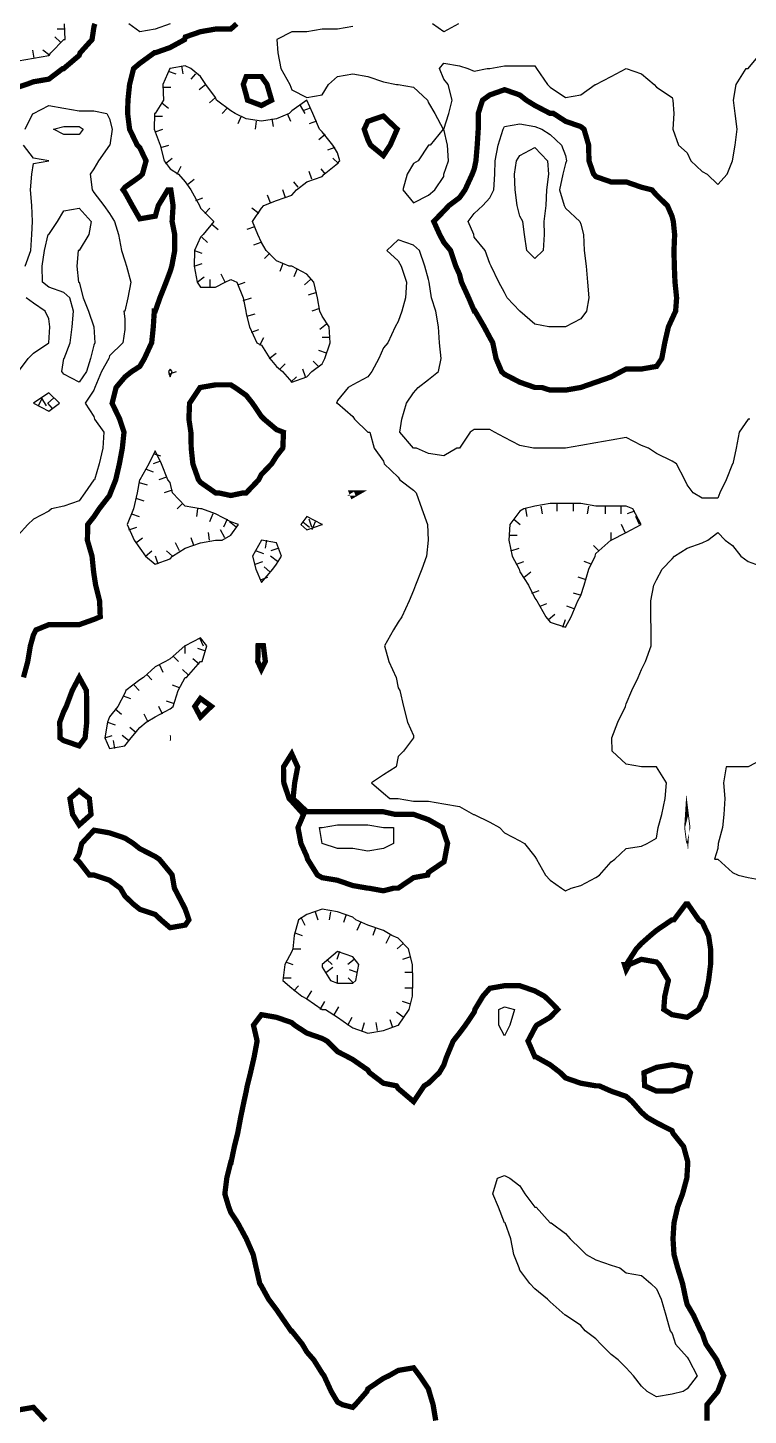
# Model space of a CAD drawing. Extents: x 628896 to 629898, y 4519176 to 4520140.
# Drawn here: x 629267.9 to 629404.5, y 4519393 to 4519656.2 of the extents above; entities that cross this region are included whole.
import ezdxf

# ---------------------------------------------------------------- set-up
doc = ezdxf.new("R2010")
doc.units = 0

msp = doc.modelspace()

# ---------------------------------------------------------------- linework, layer by layer
at = {"layer": 'GSLAYER', "linetype": 'CONTINUOUS', "flags": 128}
for points in [[(629241.625, 4519637), (629242.9375, 4519637.5), (629245.8125, 4519640), (629245.875, 4519640), (629248.75, 4519642), (629251.1875, 4519642.5), (629251.625, 4519643), (629254.5, 4519644), (629255.625, 4519645.5), (629257.375, 4519647.5), (629258.5, 4519648.5), (629260.25, 4519649.5), (629263.1875, 4519650), (629266.0625, 4519650), (629268.9375, 4519650.5), (629271.875, 4519651), (629272.25, 4519651.5), (629274.6875, 4519654), (629275, 4519654), (629274.8125, 4519657)], [(629274.875, 4519656), (629273.4375, 4519656)], [(629294.875, 4519657), (629292.0625, 4519656), (629289.125, 4519655.5), (629287.0625, 4519657)], [(629329.5, 4519656.5), (629326.625, 4519656), (629323.6875, 4519656), (629320.8125, 4519655.5), (629317.9375, 4519655.5), (629315.125, 4519654), (629315.3125, 4519651.5), (629315.875, 4519648.5), (629317.5625, 4519645.5), (629317.9375, 4519644.5), (629320.8125, 4519643), (629323.6875, 4519643.5), (629324.9375, 4519645.5), (629326.625, 4519647), (629329.5, 4519647.5), (629332.375, 4519647), (629335.3125, 4519646), (629337.8125, 4519645.5), (629338.125, 4519645.5), (629341.0625, 4519645), (629343.6875, 4519642.5), (629343.875, 4519642), (629345.0625, 4519640), (629346.6875, 4519637), (629344.1875, 4519634), (629343.875, 4519634), (629341.9375, 4519631), (629341.0625, 4519630.5), (629339.8125, 4519628.5), (629339, 4519625.5), (629341.0625, 4519623), (629343.875, 4519624.5), (629345.0625, 4519625.5), (629346.8125, 4519628), (629346.8125, 4519628.5), (629347.6875, 4519631), (629347.5, 4519634), (629346.8125, 4519637), (629347.75, 4519640), (629348.375, 4519642.5), (629347.625, 4519645.5), (629346.8125, 4519646.5), (629345.9375, 4519648.5), (629346.8125, 4519649.5), (629349.75, 4519649), (629351.3125, 4519648.5), (629352.5625, 4519648), (629355, 4519648.5), (629355.5, 4519648.5), (629358.3125, 4519649), (629361.1875, 4519649), (629364.0625, 4519649), (629364.375, 4519648.5), (629366.4375, 4519645.5), (629366.9375, 4519645), (629369.875, 4519643), (629372.75, 4519643.5), (629375.5, 4519645.5), (629375.625, 4519645.5), (629378.5, 4519647), (629381.375, 4519648.5), (629384.25, 4519647.5), (629386.6875, 4519645.5), (629387.125, 4519645), (629390.0625, 4519643), (629390.25, 4519642.5), (629390.4375, 4519640), (629390.25, 4519637), (629391.3125, 4519634), (629392.9375, 4519632.5), (629393.625, 4519631), (629395.8125, 4519629), (629396.75, 4519628.5), (629398.75, 4519626.5), (629400.5, 4519628.5), (629401.5625, 4519631), (629402.0625, 4519634), (629402.4375, 4519637), (629402.0625, 4519640), (629401.75, 4519642.5), (629402.25, 4519645.5), (629404.125, 4519648.5), (629404.5, 4519648.5), (629407, 4519651.5)], [(629349.5625, 4519657), (629346.8125, 4519655.5), (629344.625, 4519657)], [(629274.0625, 4519653.5), (629273, 4519654.5)], [(629269.0625, 4519650.5), (629268.8125, 4519652)], [(629272.0625, 4519651), (629270.75, 4519652)], [(629321.75, 4519591), (629323.6875, 4519592.5), (629324.1875, 4519593.5), (629325.25, 4519596.5), (629325.0625, 4519599.5), (629323.6875, 4519601.5), (629323.25, 4519602.5), (629322.8125, 4519605), (629322.125, 4519608), (629320.8125, 4519609.5), (629317.9375, 4519611), (629317.4375, 4519611), (629315.0625, 4519612), (629313.0625, 4519614), (629312.1875, 4519615.5), (629311.5, 4519617), (629310.5, 4519619.5), (629312.1875, 4519622), (629312.625, 4519622.5), (629315.0625, 4519623.5), (629317.9375, 4519624.5), (629318.8125, 4519625.5), (629320.8125, 4519627), (629323.6875, 4519628), (629324.0625, 4519628.5), (629326.625, 4519630.5), (629327.0625, 4519631), (629326.625, 4519632.5), (629325.75, 4519634), (629323.6875, 4519636.5), (629323.1875, 4519637), (629321.9375, 4519640), (629320.8125, 4519642.5), (629317.9375, 4519640.5), (629317.4375, 4519640), (629315.0625, 4519639), (629312.1875, 4519638.5), (629309.3125, 4519639), (629307.1875, 4519640), (629306.375, 4519640.5), (629303.6875, 4519642.5), (629303.5, 4519643), (629301.625, 4519645.5), (629300.625, 4519647), (629298.8125, 4519648.5), (629297.75, 4519649), (629294.875, 4519648.5), (629294.8125, 4519648.5), (629293.5, 4519645.5), (629293.625, 4519642.5), (629292.0625, 4519640), (629291.9375, 4519640), (629291.875, 4519637), (629292.0625, 4519636.5), (629293, 4519634), (629293.75, 4519631), (629294.875, 4519629.5), (629296.4375, 4519628.5), (629297.75, 4519627), (629298.8125, 4519625.5), (629300.4375, 4519622.5), (629300.625, 4519622), (629303.1875, 4519619.5), (629301.125, 4519617), (629300.625, 4519616.5), (629299.5, 4519614), (629299.4375, 4519611), (629300, 4519608), (629300.625, 4519607), (629303.5, 4519607), (629305.3125, 4519608), (629306.375, 4519608.5), (629307.5, 4519608), (629308.75, 4519605), (629309.25, 4519602.5), (629309.3125, 4519602), (629309.9375, 4519599.5), (629311.3125, 4519596.5), (629312.1875, 4519596), (629313.8125, 4519593.5), (629315.0625, 4519592), (629316.1875, 4519591), (629317.9375, 4519589), (629320.8125, 4519590), (629321.75, 4519591)], [(629294.5, 4519648), (629295.9375, 4519647.5)], [(629297.0625, 4519649), (629297.3125, 4519647.5)], [(629299.6875, 4519647.5), (629298.8125, 4519646.5)], [(629293.5, 4519645), (629295, 4519645)], [(629301.625, 4519645.5), (629300.375, 4519644.5)], [(629293.3125, 4519642), (629294.5625, 4519641)], [(629303.5, 4519643), (629302.3125, 4519642)], [(629267.375, 4519637), (629268.8125, 4519640), (629268.9375, 4519640), (629271.875, 4519641.5), (629274.6875, 4519641), (629277.625, 4519640.5), (629280.4375, 4519640.5), (629282.875, 4519640), (629283.375, 4519639), (629283.875, 4519637), (629283.4375, 4519634), (629283.375, 4519634), (629281.3125, 4519631), (629280.4375, 4519629.5), (629279.6875, 4519628.5), (629280.0625, 4519625.5), (629280.4375, 4519625), (629282.3125, 4519622.5), (629283.375, 4519621), (629284.3125, 4519619.5), (629285.0625, 4519617), (629285.625, 4519614), (629286.3125, 4519612), (629286.625, 4519611), (629287.4375, 4519608), (629286.875, 4519605), (629286.3125, 4519602.5), (629286.125, 4519602.5), (629286.3125, 4519601), (629286.3125, 4519599.5), (629286.3125, 4519599), (629285.875, 4519596.5), (629283.375, 4519594), (629283.25, 4519593.5), (629281.875, 4519591), (629280.625, 4519588), (629280.4375, 4519587.5), (629278.75, 4519585), (629280.4375, 4519582.5), (629280.5625, 4519582), (629282.3125, 4519579.5), (629282.125, 4519576.5), (629281.4375, 4519573.5), (629280.5625, 4519570.5), (629280.4375, 4519570.5), (629278.6875, 4519568), (629277.625, 4519566.5), (629274.6875, 4519565.5), (629272.375, 4519565), (629271.875, 4519564.5), (629268.9375, 4519563), (629267.875, 4519562), (629266.0625, 4519560)], [(629291.9375, 4519639.5), (629293.4375, 4519639.5)], [(629305.6875, 4519641), (629304.75, 4519640)], [(629308.375, 4519639.5), (629307.6875, 4519638)], [(629317.0625, 4519640), (629317.6875, 4519638.5)], [(629319.5625, 4519641.5), (629320.4375, 4519640)], [(629321.4375, 4519641), (629320.0625, 4519640.5)], [(629272.75, 4519637), (629274.6875, 4519637.5), (629277.625, 4519637.5), (629278.375, 4519637), (629277.625, 4519636), (629274.6875, 4519636), (629272.75, 4519637)], [(629292.0625, 4519636.5), (629293.5, 4519637)], [(629311.1875, 4519638.5), (629311, 4519637)], [(629314.1875, 4519639), (629314.4375, 4519637.5)], [(629322.625, 4519638.5), (629321.25, 4519638)], [(629366.6875, 4519599.5), (629364.0625, 4519600), (629361.1875, 4519602.5), (629358.8125, 4519605), (629358.3125, 4519606), (629357.1875, 4519608), (629355.75, 4519611), (629355.5, 4519611.5), (629354.625, 4519614), (629352.5625, 4519616.5), (629352.5, 4519617), (629351.375, 4519619.5), (629352.5625, 4519621), (629354.1875, 4519622.5), (629355.5, 4519624), (629356.25, 4519625.5), (629356.4375, 4519628.5), (629356.5, 4519631), (629357.0625, 4519634), (629358.0625, 4519637), (629358.3125, 4519637.5), (629361.1875, 4519638), (629364.0625, 4519637.5), (629365.375, 4519637), (629366.9375, 4519636), (629369.125, 4519634), (629369.875, 4519632), (629370.0625, 4519631), (629369.875, 4519630.5), (629369.375, 4519628.5), (629368.75, 4519625.5), (629369.625, 4519622.5), (629369.875, 4519622), (629372.5625, 4519619.5), (629372.75, 4519619), (629373.25, 4519617), (629373.375, 4519614), (629373.8125, 4519611), (629374.0625, 4519608), (629374.3125, 4519605), (629373.875, 4519602.5), (629372.75, 4519601), (629369.875, 4519599.5), (629368.4375, 4519599.5), (629366.9375, 4519599.5), (629366.6875, 4519599.5)], [(629267.375, 4519611), (629268.4375, 4519614), (629268.625, 4519617), (629268.75, 4519619.5), (629268.625, 4519622.5), (629268.375, 4519625.5), (629268.625, 4519628.5), (629268.9375, 4519630.5), (629271.875, 4519631), (629268.9375, 4519631.5), (629267.0625, 4519634)], [(629293.125, 4519633.5), (629294.625, 4519634)], [(629324.25, 4519636), (629323.0625, 4519635)], [(629294, 4519630.5), (629295.25, 4519631.5)], [(629326.125, 4519633.5), (629324.75, 4519633)], [(629326.8125, 4519630.5), (629325.75, 4519631.5)], [(629362.5, 4519614), (629362.0625, 4519617), (629361.75, 4519619.5), (629361.1875, 4519620.5), (629360.6875, 4519622.5), (629360.3125, 4519625.5), (629360.1875, 4519628.5), (629360.5625, 4519631), (629361.1875, 4519632), (629364.0625, 4519633.5), (629366.4375, 4519631), (629366.625, 4519628.5), (629366.25, 4519625.5), (629366.125, 4519622.5), (629365.75, 4519619.5), (629365.8125, 4519617), (629365.625, 4519614), (629364.0625, 4519612.5), (629362.5, 4519614)], [(629296.1875, 4519628.5), (629297, 4519630)], [(629321.75, 4519627.5), (629321.25, 4519629)], [(629324.375, 4519628.5), (629323.5, 4519629.5)], [(629298.1875, 4519626.5), (629299.4375, 4519627.5)], [(629319.1875, 4519626), (629318.3125, 4519627)], [(629299.75, 4519623.5), (629301.0625, 4519624)], [(629313.9375, 4519623), (629313.3125, 4519624.5)], [(629316.75, 4519624), (629316.25, 4519625.5)], [(629274.3125, 4519591), (629274.6875, 4519593.5), (629274.75, 4519593.5), (629275.9375, 4519596.5), (629276.3125, 4519599.5), (629276.5625, 4519602.5), (629275.875, 4519605), (629274.6875, 4519606), (629271.875, 4519607), (629270.6875, 4519608), (629270.625, 4519611), (629271.0625, 4519614), (629271.75, 4519617), (629271.875, 4519617), (629273.5, 4519619.5), (629274.6875, 4519621.5), (629277.625, 4519622), (629279.875, 4519619.5), (629279.4375, 4519617), (629277.625, 4519614), (629277.4375, 4519614), (629277.1875, 4519611), (629277.5, 4519608), (629277.625, 4519608), (629278.375, 4519605), (629279.375, 4519602.5), (629280.4375, 4519599.5), (629280.625, 4519596.5), (629280.4375, 4519596), (629279.75, 4519593.5), (629279, 4519591), (629277.625, 4519589), (629274.6875, 4519590.5), (629274.3125, 4519591)], [(629301.4375, 4519621), (629302.4375, 4519622)], [(629311.6875, 4519621), (629310.375, 4519622)], [(629302.8125, 4519619), (629304, 4519618)], [(629310.875, 4519618.5), (629309.4375, 4519618)], [(629300.875, 4519616.5), (629301.9375, 4519615.5)], [(629404.8125, 4519582), (629404.5, 4519582), (629402.8125, 4519579.5), (629402.25, 4519576.5), (629401.625, 4519573.5), (629401.5625, 4519573.5), (629400.3125, 4519570.5), (629399.125, 4519568), (629398.75, 4519567), (629395.8125, 4519567), (629394.0625, 4519568), (629392.9375, 4519569.5), (629392.5, 4519570.5), (629390.9375, 4519573.5), (629390.0625, 4519574), (629387.125, 4519575.5), (629385.625, 4519576.5), (629384.25, 4519577), (629381.375, 4519578.5), (629378.5, 4519578), (629375.625, 4519577.5), (629372.75, 4519577), (629369.875, 4519576.5), (629367.5, 4519576.5), (629366.9375, 4519576.5), (629364.0625, 4519576.5), (629363.8125, 4519576.5), (629361.1875, 4519577), (629358.3125, 4519578.5), (629356.375, 4519579.5), (629355.5, 4519580), (629352.5625, 4519580), (629351.8125, 4519579.5), (629349.75, 4519576.5), (629349.25, 4519576.5), (629346.8125, 4519575), (629343.875, 4519575.5), (629341.625, 4519576.5), (629341.0625, 4519576.5), (629338.4375, 4519579.5), (629338.8125, 4519582), (629339.6875, 4519585), (629341.0625, 4519587), (629341.9375, 4519588), (629343.875, 4519589.5), (629345.75, 4519591), (629346.3125, 4519593.5), (629345.9375, 4519596.5), (629345.75, 4519599.5), (629345.25, 4519602.5), (629344.4375, 4519605), (629344, 4519608), (629343.875, 4519608.5), (629343.1875, 4519611), (629342.1875, 4519614), (629341.0625, 4519615), (629338.125, 4519616), (629336, 4519614), (629338.125, 4519612), (629338.6875, 4519611), (629339.6875, 4519608), (629339.5, 4519605), (629338.8125, 4519602.5), (629338.125, 4519600.5), (629337.5625, 4519599.5), (629336.1875, 4519596.5), (629335.3125, 4519595.5), (629334.4375, 4519593.5), (629333.125, 4519591), (629332.375, 4519590), (629329.5, 4519588.5), (629328.625, 4519588), (629326.625, 4519585.5), (629326.4375, 4519585), (629326.625, 4519585), (629329.5, 4519582.5), (629329.8125, 4519582), (629332.375, 4519579.5), (629332.75, 4519579.5), (629333.5625, 4519576.5), (629335.3125, 4519574), (629335.5, 4519573.5), (629338.125, 4519571), (629338.4375, 4519570.5), (629341.0625, 4519568.5), (629341.5625, 4519568), (629342.625, 4519565), (629343.6875, 4519562), (629343.8125, 4519559), (629343.5, 4519556), (629342.625, 4519553.5), (629341.4375, 4519550.5), (629341.0625, 4519549.5), (629340.1875, 4519547.5), (629338.8125, 4519544.5), (629338.125, 4519543.5), (629337.25, 4519542), (629335.5625, 4519539), (629336.375, 4519536), (629337.75, 4519533), (629338.125, 4519531), (629338.4375, 4519530.5), (629339.125, 4519527.5), (629339.875, 4519524.5), (629341.0625, 4519522), (629341.0625, 4519521.5), (629341.0625, 4519521.5), (629339.125, 4519519), (629338.125, 4519518), (629337.75, 4519516), (629335.3125, 4519514.5), (629333.0625, 4519513), (629335.3125, 4519511), (629336.5625, 4519510), (629338.125, 4519510), (629341.0625, 4519509.5), (629343.875, 4519509.5), (629346.8125, 4519509), (629349.75, 4519508.5), (629352.4375, 4519507), (629352.5625, 4519507), (629355.5, 4519505.5), (629357.375, 4519504.5), (629358.3125, 4519503.5), (629361.1875, 4519502), (629362.0625, 4519501.5), (629364.0625, 4519499), (629364.375, 4519498.5), (629366.0625, 4519495.5), (629366.9375, 4519494.5), (629369.125, 4519493), (629369.875, 4519492.5), (629370.9375, 4519493), (629372.75, 4519493.5), (629375.625, 4519495), (629376.3125, 4519495.5), (629378.5, 4519498), (629379.1875, 4519498.5), (629381.375, 4519500.5), (629384.25, 4519501), (629385.375, 4519501.5), (629387.125, 4519502.5), (629387.4375, 4519504.5), (629388.125, 4519507), (629388.75, 4519510), (629389, 4519513), (629387.125, 4519516), (629384.25, 4519516), (629381.375, 4519516.5), (629378.6875, 4519519), (629378.625, 4519521.5), (629379.8125, 4519524.5), (629381.25, 4519527.5), (629381.375, 4519528), (629382.4375, 4519530.5), (629383.625, 4519533), (629384.25, 4519534.5), (629385.0625, 4519536), (629386.125, 4519539), (629386.125, 4519542), (629386.0625, 4519544.5), (629386.0625, 4519547.5), (629386.625, 4519550.5), (629387.125, 4519551.5), (629388.1875, 4519553.5), (629390.0625, 4519555.5), (629390.5625, 4519556), (629392.9375, 4519557.5), (629395.8125, 4519558.5), (629396.875, 4519559), (629398.75, 4519560.5), (629400.125, 4519559), (629401.5625, 4519558), (629403.125, 4519556), (629404.5, 4519555), (629407.3125, 4519554)], [(629299.5, 4519614), (629300.875, 4519613.5)], [(629312.0625, 4519615.5), (629310.6875, 4519615)], [(629313.8125, 4519613.5), (629312.75, 4519612.5)], [(629299.4375, 4519611), (629300.9375, 4519611.5)], [(629316.25, 4519611.5), (629315.6875, 4519610)], [(629319, 4519610.5), (629318.3125, 4519609)], [(629300, 4519608), (629301.3125, 4519609)], [(629302.5, 4519607), (629302.5, 4519608.5)], [(629305.3125, 4519608), (629304.5625, 4519609.5)], [(629307.6875, 4519607.5), (629309.125, 4519608)], [(629321.5, 4519608.5), (629320.375, 4519607.5)], [(629266.125, 4519591), (629267.9375, 4519593.5), (629268.9375, 4519594.5), (629271.875, 4519596.5), (629272.0625, 4519599.5), (629271.875, 4519601), (629271.1875, 4519602.5), (629268.9375, 4519604), (629267.5625, 4519605)], [(629308.75, 4519604.5), (629310.3125, 4519605)], [(629322.625, 4519606), (629321.0625, 4519605.5)], [(629323.1875, 4519603), (629321.75, 4519602.5)], [(629309.4375, 4519601.5), (629311, 4519602)], [(629324.5625, 4519600), (629323.25, 4519599)], [(629310.3125, 4519598.5), (629311.6875, 4519599)], [(629311.875, 4519596), (629312.625, 4519597.5)], [(629325.125, 4519597.5), (629323.6875, 4519597.5)], [(629313.6875, 4519593.5), (629315, 4519594.5)], [(629324.5625, 4519594.5), (629323.0625, 4519595)], [(629315.6875, 4519591.5), (629316.6875, 4519592.5)], [(629323, 4519592), (629322, 4519593)], [(629295.25, 4519591), (629294.875, 4519591.5), (629294.5625, 4519591), (629294.875, 4519590), (629295.25, 4519591)], [(629294.625, 4519590.5), (629296.0625, 4519591)], [(629317.75, 4519589), (629318.875, 4519590)], [(629320.5625, 4519590), (629320.0625, 4519591.5)], [(629273.875, 4519585), (629271.875, 4519587), (629268.9375, 4519585), (629268.9375, 4519585), (629268.9375, 4519585), (629271.875, 4519583.5), (629273.875, 4519585)], [(629269.9375, 4519584.5), (629270.625, 4519586)], [(629270.5, 4519586), (629271.375, 4519584.5)], [(629272.75, 4519586), (629271.6875, 4519585)], [(629272.5625, 4519584), (629271.6875, 4519585)], [(629295.3125, 4519556), (629297.75, 4519557.5), (629300.625, 4519558.5), (629303.5, 4519559), (629304.75, 4519559), (629306.375, 4519560), (629307.875, 4519562), (629306.375, 4519562.5), (629303.5, 4519564), (629300.875, 4519565), (629300.625, 4519565), (629297.75, 4519565.5), (629295.3125, 4519568), (629294.875, 4519570), (629294.4375, 4519570.5), (629293.25, 4519573.5), (629292.0625, 4519576), (629290.8125, 4519573.5), (629289.125, 4519570.5), (629289.0625, 4519570.5), (629288.625, 4519568), (629287.9375, 4519565), (629286.75, 4519562), (629288.0625, 4519559), (629289.125, 4519557.5), (629290.1875, 4519556), (629292.0625, 4519554.5), (629294.875, 4519555.5), (629295.3125, 4519556)], [(629291.6875, 4519575.5), (629293.0625, 4519575)], [(629293.0625, 4519574), (629291.6875, 4519573.5)], [(629290.3125, 4519572.5), (629291.6875, 4519572)], [(629294.1875, 4519571), (629292.75, 4519570.5)], [(629289, 4519570), (629290.5, 4519569.5)], [(629295.25, 4519568.5), (629293.75, 4519568)], [(629288.375, 4519567), (629289.875, 4519566.5)], [(629297.25, 4519566), (629296.1875, 4519565)], [(629370.9375, 4519544.5), (629372.1875, 4519547.5), (629372.75, 4519548.5), (629373.375, 4519550.5), (629374.3125, 4519553.5), (629375.5, 4519556), (629375.625, 4519556.5), (629378.4375, 4519559), (629378.5, 4519559), (629381.375, 4519560.5), (629384.1875, 4519562), (629382.625, 4519565), (629381.375, 4519565.5), (629378.5, 4519565.5), (629375.625, 4519565.5), (629372.75, 4519566), (629369.875, 4519566), (629366.9375, 4519566), (629364.0625, 4519565.5), (629361.9375, 4519565), (629361.1875, 4519564.5), (629359.3125, 4519562), (629359.125, 4519559), (629359.75, 4519556), (629361.0625, 4519553.5), (629361.1875, 4519553), (629362.875, 4519550.5), (629364.0625, 4519548), (629364.4375, 4519547.5), (629366.125, 4519544.5), (629366.9375, 4519543.5), (629369.875, 4519542.5), (629370.9375, 4519544.5)], [(629368.1875, 4519566), (629368.1875, 4519564.5)], [(629371.3125, 4519566), (629371.3125, 4519564.5)], [(629287.5625, 4519564), (629289, 4519563.5)], [(629300.0625, 4519565), (629299.875, 4519563.5)], [(629303, 4519564), (629302.375, 4519562.5)], [(629305.6875, 4519563), (629305, 4519561.5)], [(629323.75, 4519562), (629323.6875, 4519562), (629320.8125, 4519563.5), (629319.6875, 4519562), (629320.8125, 4519561), (629323.6875, 4519562), (629323.75, 4519562)], [(629321.75, 4519561.5), (629321.25, 4519563)], [(629360.0625, 4519563), (629361.25, 4519562)], [(629362.25, 4519565), (629362.5, 4519563.5)], [(629365.1875, 4519565.5), (629365.4375, 4519564)], [(629374.25, 4519565.5), (629374, 4519564)], [(629377.375, 4519565.5), (629377.375, 4519564)], [(629380.375, 4519565.5), (629380.375, 4519564)], [(629382.9375, 4519564.5), (629381.5625, 4519564)], [(629383.875, 4519562), (629383.1875, 4519563.5)], [(629287.0625, 4519561), (629288.5625, 4519561.5)], [(629302.3125, 4519559), (629302.125, 4519560.5)], [(629305.25, 4519559.5), (629304.4375, 4519561)], [(629307.375, 4519561.5), (629306.125, 4519562.5)], [(629320.0625, 4519562.5), (629321.3125, 4519561.5)], [(629322.375, 4519562.5), (629321.75, 4519561)], [(629378.5, 4519559), (629378.5, 4519560.5)], [(629381.1875, 4519560.5), (629380.5, 4519562)], [(629288.375, 4519558.5), (629289.625, 4519559.5)], [(629296.625, 4519557), (629295.875, 4519558.5)], [(629299.375, 4519558), (629298.875, 4519559.5)], [(629314.375, 4519553.5), (629315.0625, 4519554.5), (629316, 4519556), (629315.0625, 4519558.5), (629312.1875, 4519559), (629310.5, 4519556), (629311.125, 4519553.5), (629312.1875, 4519551), (629314.375, 4519553.5)], [(629313.125, 4519559), (629312.875, 4519557.5)], [(629359.1875, 4519560), (629360.6875, 4519560)], [(629376.1875, 4519557), (629375.1875, 4519558)], [(629290.1875, 4519556), (629291.4375, 4519557)], [(629292.625, 4519554.5), (629292.125, 4519556)], [(629295.3125, 4519556), (629294.1875, 4519557)], [(629311, 4519554.5), (629312.4375, 4519555)], [(629311.1875, 4519557), (629312.5625, 4519556.5)], [(629315.25, 4519555), (629313.9375, 4519556)], [(629315.5, 4519557.5), (629314, 4519557)], [(629359.5, 4519557), (629361.0625, 4519557.5)], [(629360.5625, 4519554.5), (629361.9375, 4519555)], [(629374.75, 4519554.5), (629373.375, 4519555)], [(629313.8125, 4519553), (629312.6875, 4519554)], [(629362, 4519552), (629363.3125, 4519553)], [(629312, 4519551.5), (629313.4375, 4519552)], [(629373.75, 4519551.5), (629372.25, 4519552)], [(629363.5, 4519549), (629364.875, 4519549.5)], [(629372.875, 4519548.5), (629371.375, 4519549)], [(629365.0625, 4519546.5), (629366.3125, 4519547)], [(629366.625, 4519544), (629367.8125, 4519545)], [(629371.5, 4519546), (629370.125, 4519546.5)], [(629369.375, 4519542.5), (629369.875, 4519544)], [(629287.5, 4519521.5), (629289.125, 4519523.5), (629290.3125, 4519524.5), (629292.0625, 4519525.5), (629294.875, 4519527), (629295.4375, 4519527.5), (629296.375, 4519530.5), (629297.75, 4519533), (629298, 4519533), (629300.625, 4519536), (629300.9375, 4519536), (629301.8125, 4519539), (629300.625, 4519540.5), (629297.75, 4519539), (629297.6875, 4519539), (629294.875, 4519536.5), (629294, 4519536), (629292.0625, 4519535), (629289.8125, 4519533), (629289.125, 4519532.5), (629286.5, 4519530.5), (629286.3125, 4519530), (629284.9375, 4519527.5), (629283.375, 4519525.5), (629283, 4519524.5), (629282.5, 4519521.5), (629283.375, 4519519.5), (629286.3125, 4519520), (629287.5, 4519521.5)], [(629300.4375, 4519540.5), (629301.125, 4519539)], [(629295.4375, 4519537), (629296.4375, 4519536)], [(629297.6875, 4519539), (629297.6875, 4519537.5)], [(629301.625, 4519538), (629300.125, 4519538.5)], [(629292.8125, 4519535.5), (629293.5, 4519534)], [(629298.3125, 4519533.5), (629297.25, 4519534.5)], [(629300.375, 4519535.5), (629299.1875, 4519536.5)], [(629288.0625, 4519531.5), (629289, 4519530.5)], [(629290.5, 4519533.5), (629291.4375, 4519532.5)], [(629296.625, 4519531), (629295.3125, 4519531.5)], [(629286, 4519529.5), (629287.375, 4519529)], [(629284.4375, 4519527), (629285.625, 4519526)], [(629293.4375, 4519526), (629292.75, 4519527.5)], [(629295.6875, 4519528), (629294.1875, 4519528.5)], [(629283, 4519524.5), (629284.4375, 4519524)], [(629288.4375, 4519522.5), (629287.25, 4519523.5)], [(629290.6875, 4519524.5), (629289.9375, 4519526)], [(629282.5, 4519521.5), (629283.875, 4519522)], [(629284.375, 4519519.5), (629284.125, 4519521)], [(629287, 4519521), (629285.75, 4519522)], [(629407.3125, 4519517.5), (629404.5, 4519516), (629401.5625, 4519516), (629400.3125, 4519516), (629399.8125, 4519513), (629400.0625, 4519510), (629399.875, 4519507), (629399.625, 4519504.5), (629398.8125, 4519501.5), (629398.75, 4519500.5), (629398.125, 4519498.5), (629398.75, 4519498.5), (629401.5625, 4519496), (629402.625, 4519495.5), (629404.5, 4519495), (629407.3125, 4519494.5)], [(629323.6875, 4519501.5), (629323.1875, 4519504.5), (629323.6875, 4519504.5), (629326.625, 4519505), (629329.5, 4519505), (629332.375, 4519505), (629335.3125, 4519504.5), (629337.25, 4519504.5), (629337.25, 4519501.5), (629335.3125, 4519500.5), (629332.375, 4519500), (629329.5, 4519500.5), (629326.625, 4519500.5), (629323.6875, 4519501.5)], [(629338.1875, 4519467), (629340.1875, 4519470), (629340.875, 4519472.5), (629340.9375, 4519475.5), (629340.875, 4519478.5), (629340.0625, 4519481.5), (629338.125, 4519483.5), (629336.9375, 4519484), (629335.3125, 4519485), (629332.375, 4519486), (629330.125, 4519487), (629329.5, 4519487.5), (629326.625, 4519488.5), (629323.6875, 4519489), (629320.8125, 4519488), (629319.25, 4519487), (629318.375, 4519484), (629318.125, 4519481.5), (629317.9375, 4519481), (629316.625, 4519478.5), (629316.25, 4519475.5), (629317.9375, 4519474), (629319.875, 4519472.5), (629320.8125, 4519472), (629323.6875, 4519470), (629324.375, 4519470), (629326.625, 4519468.5), (629328.75, 4519467), (629329.5, 4519466.5), (629332.375, 4519465.5), (629335.3125, 4519466), (629338.125, 4519467), (629338.1875, 4519467)], [(629319.6875, 4519487.5), (629320.4375, 4519486)], [(629322.375, 4519488.5), (629322.875, 4519487)], [(629325.3125, 4519488.5), (629325.0625, 4519487)], [(629328.25, 4519488), (629327.75, 4519486.5)], [(629318.5, 4519484.5), (629319.9375, 4519484)], [(629331, 4519486.5), (629330.3125, 4519485)], [(629333.8125, 4519485.5), (629333.3125, 4519484)], [(629336.5625, 4519484), (629335.8125, 4519482.5)], [(629318.125, 4519481.5), (629319.6875, 4519481.5)], [(629339.0625, 4519482.5), (629337.9375, 4519481.5)], [(629316.75, 4519479), (629318.125, 4519478.5)], [(629330.125, 4519475.5), (629330.6875, 4519478.5), (629329.5, 4519480), (629326.625, 4519481), (629323.6875, 4519478.5), (629323.6875, 4519478), (629325.3125, 4519475.5), (629326.625, 4519475), (629329.5, 4519475), (629330.125, 4519475.5)], [(629324.625, 4519479.5), (629325.625, 4519478.5)], [(629327, 4519481), (629326.5, 4519479.5)], [(629329.75, 4519479.5), (629328.5625, 4519478.5)], [(629340.4375, 4519480), (629338.9375, 4519479.5)], [(629316.375, 4519476), (629317.8125, 4519476)], [(629324.4375, 4519477), (629325.75, 4519478)], [(629326.625, 4519475), (629326.625, 4519476.5)], [(629329.625, 4519475), (629328.625, 4519476)], [(629330.375, 4519477), (629328.875, 4519477.5)], [(629340.875, 4519477), (629339.375, 4519477)], [(629318.3125, 4519473.5), (629319.25, 4519474.5)], [(629320.8125, 4519472), (629321.75, 4519473.5)], [(629340.875, 4519474), (629339.375, 4519474)], [(629323.3125, 4519470), (629324.1875, 4519471.5)], [(629340.4375, 4519471), (629338.9375, 4519471.5)], [(629326, 4519469), (629326.875, 4519470.5)], [(629328.5625, 4519467), (629329.375, 4519468.5)], [(629339.0625, 4519468.5), (629337.8125, 4519469.5)], [(629357.1875, 4519467), (629357.1875, 4519470), (629358.3125, 4519470.5), (629360.1875, 4519470), (629359.3125, 4519467), (629358.3125, 4519465), (629357.1875, 4519467)], [(629331.3125, 4519466), (629331.75, 4519467.5)], [(629334.1875, 4519466), (629333.9375, 4519467.5)], [(629337.125, 4519466.5), (629336.625, 4519468)], [(629385.375, 4519397.5), (629384.25, 4519398.5), (629382.75, 4519400.5), (629381.375, 4519402), (629379.875, 4519403.5), (629378.5, 4519404.5), (629376.5625, 4519406.5), (629375.625, 4519407.5), (629373.5625, 4519409), (629372.75, 4519410), (629369.875, 4519412), (629369.8125, 4519412), (629366.9375, 4519414.5), (629366.4375, 4519415), (629364.0625, 4519417), (629363.125, 4519418), (629361.1875, 4519420.5), (629361.0625, 4519421), (629360.0625, 4519423.5), (629359.5, 4519426.5), (629358.4375, 4519429.5), (629358.3125, 4519429.5), (629357.125, 4519432.5), (629356.0625, 4519435), (629356.9375, 4519438), (629358.3125, 4519438.5), (629359.3125, 4519438), (629361.1875, 4519436.5), (629362.125, 4519435), (629364.0625, 4519432.5), (629364.3125, 4519432.5), (629366.9375, 4519429.5), (629367.125, 4519429.5), (629369.875, 4519427.5), (629370.75, 4519426.5), (629372.75, 4519424.5), (629373.8125, 4519423.5), (629375.625, 4519422.5), (629378.5, 4519421.5), (629380.1875, 4519421), (629381.375, 4519420), (629384.25, 4519419.5), (629386.0625, 4519418), (629387.125, 4519417), (629388, 4519415), (629388.875, 4519412), (629389.6875, 4519409), (629390.0625, 4519408.5), (629390.75, 4519406.5), (629392.9375, 4519404), (629393.25, 4519403.5), (629394.8125, 4519400.5), (629392.9375, 4519398), (629392.1875, 4519397.5), (629390.0625, 4519397), (629387.125, 4519396.5), (629385.375, 4519397.5)]]:
    msp.add_lwpolyline(points, dxfattribs=at)
at = {"layer": 'GSLAYER', "linetype": 'CONTINUOUS', "const_width": 1, "flags": 128}
for points in [[(629266.0625, 4519645), (629267.625, 4519645.5), (629268.9375, 4519646), (629271.875, 4519646.5), (629274.5, 4519648.5), (629274.6875, 4519648.5), (629277.625, 4519651), (629277.8125, 4519651.5), (629280.0625, 4519654), (629280.4375, 4519656.5), (629280.625, 4519657)], [(629307.5, 4519657), (629306.375, 4519656), (629303.5, 4519656), (629300.625, 4519655.5), (629297.75, 4519654.5), (629297.625, 4519654), (629294.875, 4519652.5), (629292.0625, 4519651.5), (629291.875, 4519651.5), (629289.125, 4519649.5), (629287.9375, 4519648.5), (629287.1875, 4519645.5), (629286.875, 4519642.5), (629286.8125, 4519640), (629287.1875, 4519637), (629288.625, 4519634), (629289.125, 4519633.5), (629290.3125, 4519631), (629289.625, 4519628.5), (629289.125, 4519628), (629286.3125, 4519626), (629285.9375, 4519625.5), (629286.3125, 4519625), (629287.6875, 4519622.5), (629289.125, 4519620), (629292.0625, 4519620.5), (629292.625, 4519622.5), (629294.4375, 4519625.5), (629294.875, 4519625.5), (629295, 4519625.5), (629295.4375, 4519622.5), (629295.25, 4519619.5), (629295.75, 4519617), (629295.75, 4519614), (629295.1875, 4519611), (629294.875, 4519610), (629294.125, 4519608), (629292.9375, 4519605), (629292.0625, 4519602.5), (629291.875, 4519602.5), (629291.6875, 4519599.5), (629291.375, 4519596.5), (629290, 4519593.5), (629289.125, 4519592), (629287.5625, 4519591), (629286.3125, 4519590), (629284.625, 4519588), (629283.875, 4519585), (629285.3125, 4519582), (629286.125, 4519579.5), (629285.8125, 4519576.5), (629285.25, 4519573.5), (629284.5625, 4519570.5), (629283.5625, 4519568), (629283.375, 4519567.5), (629281.4375, 4519565), (629280.4375, 4519563.5), (629279.25, 4519562), (629279.1875, 4519559), (629280.0625, 4519556), (629280.3125, 4519553.5), (629280.4375, 4519552.5), (629280.75, 4519550.5), (629281.5, 4519547.5), (629281.625, 4519544.5), (629280.4375, 4519544), (629277.625, 4519543), (629274.6875, 4519543), (629271.875, 4519543), (629269.4375, 4519542), (629268.9375, 4519541), (629268.375, 4519539), (629267.875, 4519536), (629267.0625, 4519533)], [(629309.5625, 4519642.5), (629309.3125, 4519643.5), (629308.75, 4519645.5), (629309.3125, 4519647), (629312.1875, 4519647), (629313.25, 4519645.5), (629314.125, 4519642.5), (629312.1875, 4519641.5), (629309.5625, 4519642.5)], [(629365.375, 4519588), (629364.0625, 4519588), (629361.1875, 4519589), (629358.3125, 4519590.5), (629357.75, 4519591), (629356.6875, 4519593.5), (629356.0625, 4519596.5), (629355.5, 4519597.5), (629354.4375, 4519599.5), (629352.6875, 4519602.5), (629352.5625, 4519602.5), (629351.5, 4519605), (629350.125, 4519608), (629349.75, 4519609.5), (629349.0625, 4519611), (629348.0625, 4519614), (629346.8125, 4519615.5), (629346, 4519617), (629344.875, 4519619.5), (629346.8125, 4519621.5), (629347.75, 4519622.5), (629349.75, 4519624), (629350.8125, 4519625.5), (629352.1875, 4519628.5), (629352.5625, 4519629.5), (629352.875, 4519631), (629353.125, 4519634), (629353.3125, 4519637), (629353.3125, 4519640), (629354.125, 4519642.5), (629355.5, 4519643.5), (629358.3125, 4519644.5), (629361.1875, 4519643.5), (629362.4375, 4519642.5), (629364.0625, 4519641.5), (629366.9375, 4519640), (629367.5625, 4519640), (629369.875, 4519638.5), (629372.75, 4519637.5), (629373.375, 4519637), (629374.25, 4519634), (629374.3125, 4519631), (629375.1875, 4519628.5), (629375.625, 4519628), (629378.5, 4519627), (629381.375, 4519627), (629384.25, 4519626), (629386.25, 4519625.5), (629387.125, 4519624.5), (629389.1875, 4519622.5), (629390.0625, 4519620.5), (629390.3125, 4519619.5), (629390.5625, 4519617), (629390.4375, 4519614), (629390.5, 4519611), (629390.625, 4519608), (629390.9375, 4519605), (629390.75, 4519602.5), (629390.0625, 4519601), (629389.375, 4519599.5), (629388.6875, 4519596.5), (629388.125, 4519593.5), (629387.125, 4519592), (629384.25, 4519591.5), (629381.375, 4519591.5), (629380.375, 4519591), (629378.5, 4519590), (629375.625, 4519589), (629372.75, 4519588), (629369.875, 4519587.5), (629366.9375, 4519587.5), (629365.375, 4519588)], [(629332.875, 4519634), (629332.375, 4519635), (629331.6875, 4519637), (629332.375, 4519638.5), (629335.3125, 4519639.5), (629337.9375, 4519637), (629336.625, 4519634), (629335.3125, 4519632), (629332.875, 4519634)], [(629304.0625, 4519568), (629303.5, 4519568), (629300.625, 4519570), (629300.25, 4519570.5), (629299.1875, 4519573.5), (629298.875, 4519576.5), (629298.8125, 4519579.5), (629298.4375, 4519582), (629298.5625, 4519585), (629300.5625, 4519588), (629300.625, 4519588), (629303.5, 4519588.5), (629306.375, 4519588.5), (629307.1875, 4519588), (629309.3125, 4519586.5), (629310.5, 4519585), (629312.1875, 4519582.5), (629312.6875, 4519582), (629315.0625, 4519580), (629316.375, 4519579.5), (629316.25, 4519576.5), (629315.0625, 4519575), (629314.125, 4519573.5), (629312.1875, 4519571.5), (629311.6875, 4519570.5), (629309.3125, 4519568), (629308.75, 4519568), (629306.375, 4519567.5), (629304.0625, 4519568)], [(629329.3125, 4519568), (629329.5, 4519568), (629330.375, 4519568), (629329.5, 4519567.5), (629329.3125, 4519568)], [(629311.5, 4519536), (629311.5625, 4519539), (629312.1875, 4519539), (629312.5625, 4519539), (629312.9375, 4519536), (629312.1875, 4519534.5), (629311.5, 4519536)], [(629274, 4519521.5), (629273.9375, 4519524.5), (629274.6875, 4519526.5), (629275.1875, 4519527.5), (629276.3125, 4519530.5), (629277.625, 4519533), (629277.625, 4519533), (629279, 4519530.5), (629279.0625, 4519527.5), (629279.0625, 4519524.5), (629278.75, 4519521.5), (629277.625, 4519520), (629274.6875, 4519521), (629274, 4519521.5)], [(629299.5625, 4519527.5), (629300.625, 4519529), (629302.6875, 4519527.5), (629300.625, 4519525.5), (629299.5625, 4519527.5)], [(629294.8125, 4519521.5), (629294.875, 4519521.5), (629295.0625, 4519521.5), (629294.875, 4519521.5), (629294.8125, 4519521.5)], [(629332.5625, 4519493), (629332.375, 4519493), (629329.5, 4519493.5), (629326.625, 4519494.5), (629323.6875, 4519495), (629322.8125, 4519495.5), (629320.9375, 4519498.5), (629320.8125, 4519499), (629319.6875, 4519501.5), (629319.125, 4519504.5), (629320.1875, 4519507), (629317.9375, 4519509.5), (629317.4375, 4519510), (629316.4375, 4519513), (629316.375, 4519516), (629317.9375, 4519518.5), (629319.0625, 4519516), (629318.5, 4519513), (629318.1875, 4519510), (629320.8125, 4519507.5), (629323.6875, 4519507.5), (629326.625, 4519507.5), (629329.5, 4519507.5), (629332.375, 4519507.5), (629335.3125, 4519507.5), (629337.5625, 4519507), (629338.125, 4519507), (629341.0625, 4519507), (629343.875, 4519506), (629346.5, 4519504.5), (629346.8125, 4519503.5), (629347.5, 4519501.5), (629346.9375, 4519498.5), (629346.8125, 4519498), (629343.875, 4519496), (629343.75, 4519495.5), (629341.0625, 4519495), (629338.125, 4519493), (629337.25, 4519493), (629335.3125, 4519492.5), (629332.5625, 4519493)], [(629276.375, 4519507), (629275.875, 4519510), (629277.625, 4519511.5), (629279.5625, 4519510), (629279.875, 4519507), (629277.625, 4519505), (629276.375, 4519507)], [(629392.875, 4519504.5), (629392.9375, 4519505.5), (629393.0625, 4519504.5), (629392.9375, 4519504), (629392.875, 4519504.5)], [(629293.125, 4519487), (629292.0625, 4519488), (629289.125, 4519489), (629287.875, 4519490), (629286.3125, 4519491.5), (629285.4375, 4519493), (629283.375, 4519494.5), (629280.4375, 4519495.5), (629279.5625, 4519495.5), (629277.625, 4519498), (629277.0625, 4519498.5), (629277.625, 4519499.5), (629278.125, 4519501.5), (629280.4375, 4519504), (629283.375, 4519503.5), (629286.3125, 4519502.5), (629287.875, 4519501.5), (629289.125, 4519500.5), (629292.0625, 4519499), (629292.8125, 4519498.5), (629294.875, 4519496), (629295.25, 4519495.5), (629295.6875, 4519493), (629297.25, 4519490), (629297.75, 4519489), (629298.4375, 4519487), (629297.75, 4519486), (629294.875, 4519485.5), (629293.125, 4519487)], [(629388.5, 4519470), (629388.6875, 4519472.5), (629389.375, 4519475.5), (629387.625, 4519478.5), (629387.125, 4519479), (629384.25, 4519479.5), (629381.9375, 4519478.5), (629381.375, 4519477.5), (629381.0625, 4519478.5), (629381.375, 4519478.5), (629383.3125, 4519481.5), (629384.25, 4519482.5), (629385.9375, 4519484), (629387.125, 4519485), (629390.0625, 4519487), (629390.4375, 4519487), (629392.6875, 4519490), (629392.9375, 4519490), (629393.0625, 4519490), (629395.125, 4519487), (629395.8125, 4519486.5), (629397, 4519484), (629397.375, 4519481.5), (629397.375, 4519478.5), (629397, 4519475.5), (629396.375, 4519472.5), (629395.8125, 4519471.5), (629395.125, 4519470), (629392.9375, 4519468.5), (629390.0625, 4519469), (629388.5, 4519470)], [(629345.25, 4519392), (629344.75, 4519395), (629344, 4519397.5), (629343.875, 4519398), (629342.1875, 4519400.5), (629341.0625, 4519402), (629338.125, 4519401.5), (629336.375, 4519400.5), (629335.3125, 4519400), (629332.375, 4519398), (629332.1875, 4519397.5), (629330, 4519395), (629329.5, 4519394.5), (629327.5625, 4519395), (629326.625, 4519395.5), (629325.4375, 4519397.5), (629324.0625, 4519400.5), (629323.6875, 4519401), (629322.125, 4519403.5), (629320.8125, 4519405), (629319.9375, 4519406.5), (629317.9375, 4519409), (629317.8125, 4519409), (629315.75, 4519412), (629315.0625, 4519413), (629313.5625, 4519415), (629312.1875, 4519417.5), (629311.875, 4519418), (629311.1875, 4519421), (629310.625, 4519423.5), (629309.3125, 4519426.5), (629307.6875, 4519429.5), (629306.375, 4519431.5), (629306, 4519432.5), (629305.25, 4519435), (629305.625, 4519438), (629306.375, 4519441), (629306.4375, 4519441), (629307.0625, 4519444), (629307.6875, 4519446.5), (629308.25, 4519449.5), (629308.875, 4519452.5), (629309.3125, 4519454.5), (629309.5, 4519455.5), (629310.125, 4519458), (629310.8125, 4519461), (629311.375, 4519464), (629310.6875, 4519467), (629312.1875, 4519469), (629315.0625, 4519468.5), (629317.9375, 4519467.5), (629318.5, 4519467), (629320.8125, 4519465.5), (629323.6875, 4519464.5), (629324.625, 4519464), (629326.625, 4519462), (629328.5625, 4519461), (629329.5, 4519460.5), (629332.375, 4519458.5), (629332.6875, 4519458), (629335.3125, 4519456), (629337.8125, 4519455.5), (629338.125, 4519455), (629341.0625, 4519452.5), (629341.0625, 4519452.5), (629343.0625, 4519455.5), (629343.875, 4519456), (629345.9375, 4519458), (629346.8125, 4519459.5), (629347.3125, 4519461), (629348.5625, 4519464), (629349.75, 4519465.5), (629350.875, 4519467), (629352.5625, 4519469.5), (629352.6875, 4519470), (629354.1875, 4519472.5), (629355.5, 4519474), (629358.3125, 4519474.5), (629361.1875, 4519474.5), (629364.0625, 4519473.5), (629365.875, 4519472.5), (629366.9375, 4519471.5), (629368.375, 4519470), (629366.9375, 4519468.5), (629364.375, 4519467), (629364.0625, 4519466.5), (629362.75, 4519464), (629364.0625, 4519461), (629364.25, 4519461), (629366.9375, 4519459.5), (629368.875, 4519458), (629369.875, 4519457), (629372.75, 4519456), (629375.625, 4519455.5), (629376.25, 4519455.5), (629378.5, 4519454.5), (629381.375, 4519453.5), (629382.5, 4519452.5), (629384.25, 4519450.5), (629385.375, 4519449.5), (629387.125, 4519448.5), (629390.0625, 4519447), (629390.25, 4519446.5), (629392.25, 4519444), (629392.9375, 4519441.5), (629393.0625, 4519441), (629392.9375, 4519439), (629392.875, 4519438), (629392.0625, 4519435), (629391.125, 4519432.5), (629390.4375, 4519429.5), (629390.25, 4519426.5), (629390.4375, 4519423.5), (629391.125, 4519421), (629392.0625, 4519418), (629392.6875, 4519415), (629392.9375, 4519414), (629394.125, 4519412), (629395.5, 4519409), (629395.8125, 4519408.5), (629396.5, 4519406.5), (629398.5625, 4519403.5), (629398.75, 4519403), (629399.875, 4519400.5), (629398.75, 4519397.5), (629396.6875, 4519395), (629396.6875, 4519392)], [(629384.875, 4519455.5), (629384.75, 4519458), (629387.125, 4519459), (629390.0625, 4519459.5), (629392.9375, 4519459), (629393.5625, 4519458), (629392.9375, 4519455.5), (629392.6875, 4519455.5), (629390.0625, 4519454.5), (629387.125, 4519454.5), (629384.875, 4519455.5)], [(629266.0625, 4519394), (629268.9375, 4519394.5), (629271.25, 4519392)]]:
    msp.add_lwpolyline(points, dxfattribs=at)

doc.saveas('drawing.dxf')
